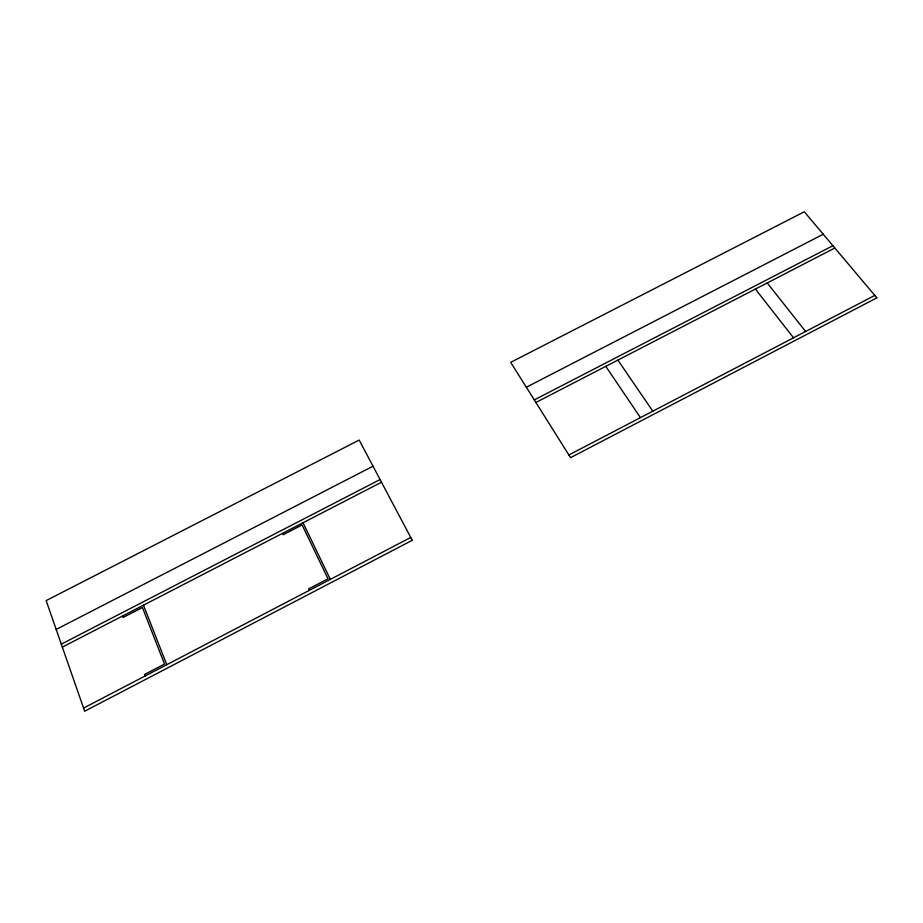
<?xml version="1.0" encoding="UTF-8"?>
<svg xmlns="http://www.w3.org/2000/svg" width="923" height="923" viewBox="0 0 923 923"><rect width="100%" height="100%" fill="white"/><g stroke="black" fill="none" stroke-linecap="round" stroke-linejoin="round"><path stroke-width="1.38" d="M83.566 708.091L410.747 537.451M568.868 454.97L874.796 295.406M61.31 644.15L380.08 479.533M534.29 399.901L832.904 245.703M62.337 647.115L381.499 482.221M535.894 402.463L834.842 248.01M56.188 629.44L373.019 466.207M526.329 387.222L823.247 234.246M767.209 282.946L805.617 331.484M755.383 289.061L793.515 337.795M617.879 360.097L652.803 411.197M605.788 366.35L640.435 417.646M303.032 522.764L330.342 579.39M282.484 533.379L283.142 534.763L302.109 524.956L328.023 578.779L308.594 588.909L309.286 590.374M143.469 605.2L166.763 664.698M122.459 616.056L123.013 617.51L142.419 607.484L164.513 664.041L144.646 674.401L145.223 675.936M412.246 540.29L84.662 711.229L46.15 600.596L359.174 440.063L412.246 540.29M876.85 297.841L570.564 457.67L510.696 362.347L804.302 211.771L876.85 297.841"/></g></svg>
